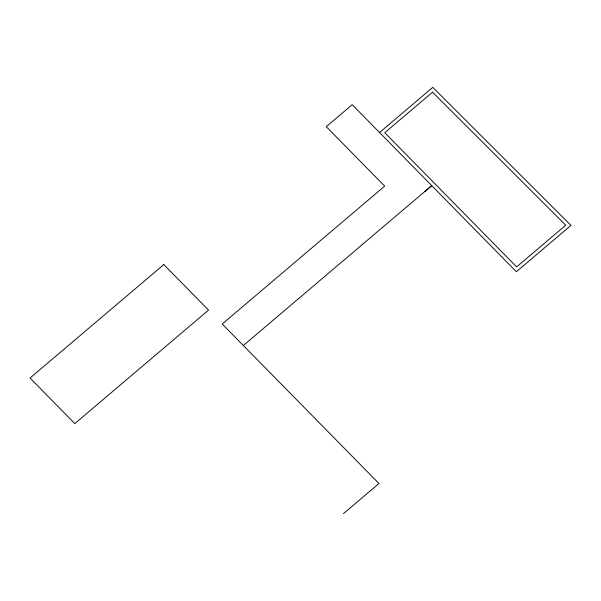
<?xml version="1.0" encoding="UTF-8"?>
<svg xmlns="http://www.w3.org/2000/svg" width="601" height="601" viewBox="0 0 601 601"><rect width="100%" height="100%" fill="white"/><g stroke="black" fill="none" stroke-linecap="round" stroke-linejoin="round"><path stroke-width="0.9" d="M424.689 191.696L431.736 185.619L243.337 345.507M379.554 132.52L432.78 87.348L570.95 225.413L516.364 271.742L352.194 104.672L326.26 126.676L384.678 186.122L222.212 324.007L378.953 483.52L343.449 513.652M163.795 264.553L30.05 378.059L74.802 423.607L208.547 310.101L163.795 264.553M432.54 92.193L384.768 132.731L516.605 266.897L565.736 225.202L432.54 92.193"/></g></svg>
